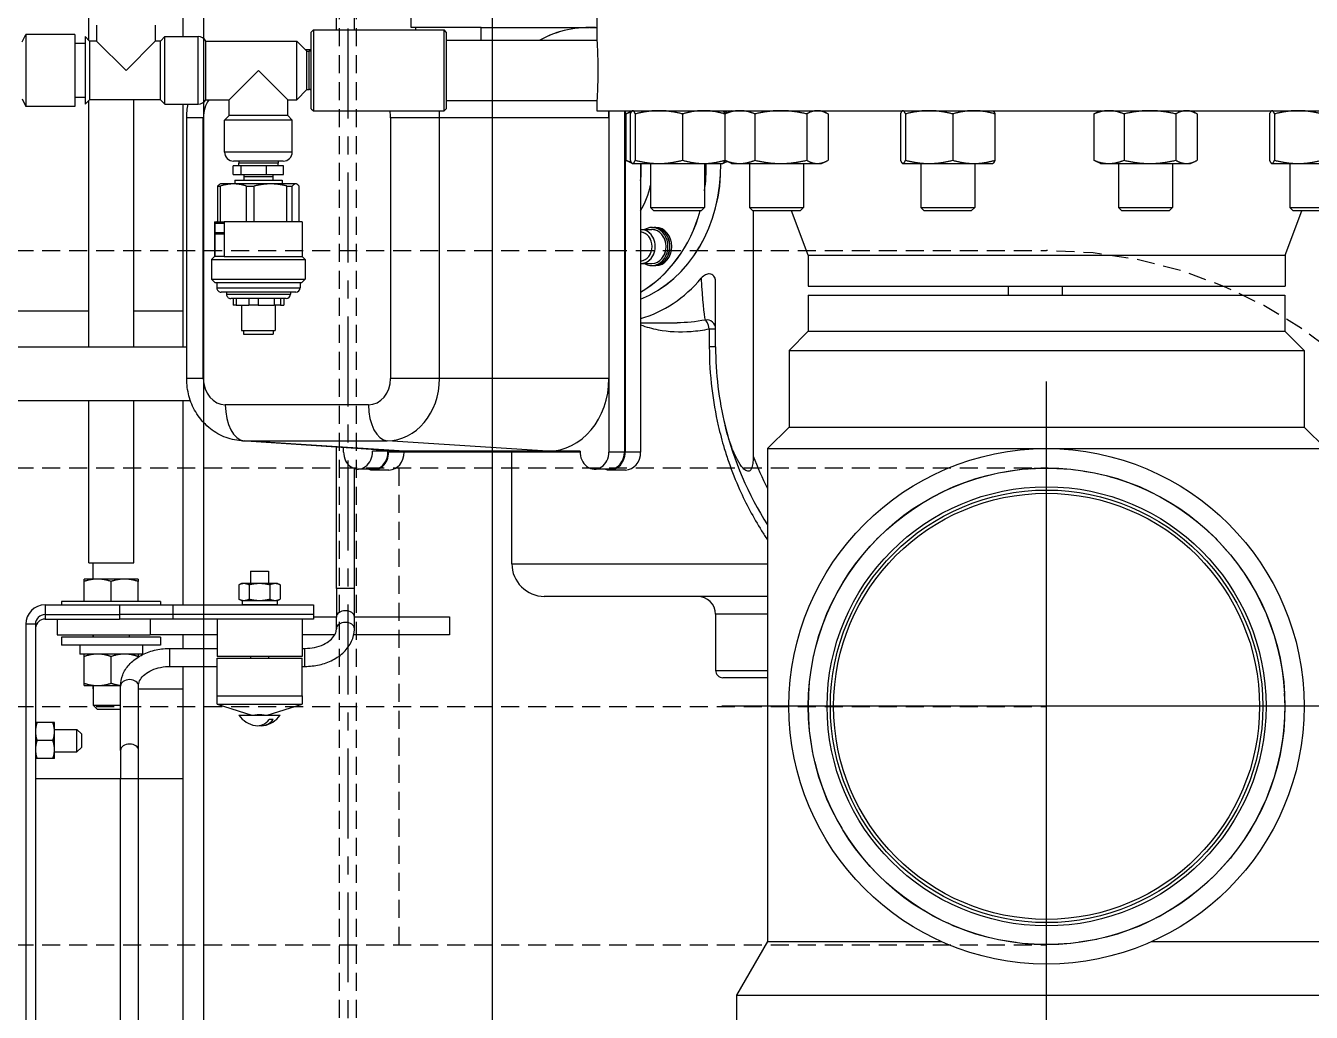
# Model space of a CAD drawing. Header units: inches. Extents: x -883 to 808, y -248 to 1051.
# Drawn here: x -279.63 to -261.77, y 853.35 to 867.06 of the extents above; entities that cross this region are included whole.
import ezdxf

# ---------------------------------------------------------------- set-up
doc = ezdxf.new("R2010")
doc.units = ezdxf.units.IN
doc.header["$MEASUREMENT"] = 0
doc.linetypes.add('CENTER', pattern=[2, 1.25, -0.25, 0.25, -0.25])
doc.linetypes.add('HIDDEN', pattern=[0.375, 0.25, -0.125])
doc.layers.get('0').update_dxf_attribs({"linetype": 'CONTINUOUS'})
for name, color, linetype in [('EQUIPMENT - COMPRESSORS', 41, 'CONTINUOUS'), ('P-HSS', 6, 'CONTINUOUS'), ('STRUCTUAL', 8, 'CONTINUOUS')]:
    doc.layers.add(name, color=color, linetype=linetype)

# ---------------------------------------------------------------- blocks, each defined once
blk = doc.blocks.new('A$Cb802d3fd')
for p, q in [((87.604, 18.634), (87.604, 31.135)), ((99.894, 20.575), (99.894, 29.195)), ((88.338, 28.381), (88.338, 29.003)), ((88.948, 28.264), (88.948, 29.014)), ((88.994, 28.967), (88.994, 28.311)), ((92, 28.465), (92.299, 28.764)), ((92.299, 21.006), (92.299, 28.764)), ((99.147, 26.346), (99.147, 28.764)), ((89.613, 28.2), (88.994, 28.429)), ((90.669, 28.197), (90.937, 28.465)), ((90.937, 21.305), (90.937, 28.465)), ((90.937, 28.465), (92, 28.465)), ((92, 21.305), (92, 28.465)), ((88.338, 28.017), (88.338, 28.381)), ((88.338, 28.264), (88.948, 28.264)), ((88.994, 28.311), (88.948, 28.264)), ((87.649, 28.052), (88.293, 28.052)), ((89.613, 21.57), (89.613, 28.2)), ((89.613, 28.2), (90.044, 28.2)), ((90.044, 21.57), (90.044, 28.2)), ((90.169, 21.572), (90.169, 28.197)), ((90.169, 28.197), (90.669, 28.197)), ((90.669, 21.572), (90.669, 28.197)), ((87.604, 28.014), (87.606, 28.011)), ((87.649, 27.982), (88.293, 27.982)), ((88.338, 28.014), (88.337, 28.011)), ((88.338, 28.014), (88.338, 28.017)), ((87.649, 26.977), (88.293, 26.977)), ((87.604, 26.884), (87.633, 26.945)), ((88.338, 26.884), (88.31, 26.945)), ((88.338, 26.828), (88.338, 26.884)), ((88.338, 26.319), (88.338, 26.828)), ((87.649, 26.679), (88.293, 26.679)), ((88.338, 26.634), (88.948, 26.634)), ((88.948, 25.884), (88.948, 26.634)), ((88.994, 26.587), (88.948, 26.634)), ((88.994, 26.587), (88.994, 25.931)), ((88.338, 25.75), (88.338, 26.319)), ((87.649, 25.96), (88.293, 25.96)), ((88.994, 25.931), (88.948, 25.884)), ((88.338, 25.884), (88.948, 25.884)), ((88.338, 25.634), (88.338, 25.75)), ((87.604, 25.634), (87.633, 25.572)), ((88.338, 25.634), (88.31, 25.572)), ((87.649, 25.541), (88.293, 25.541)), ((90.044, 25.099), (90.169, 25.099)), ((90.044, 24.349), (90.169, 24.349)), ((87.604, 24.135), (87.606, 24.138)), ((87.649, 24.167), (88.293, 24.167)), ((88.338, 24.135), (88.337, 24.138)), ((88.338, 23.874), (88.338, 24.135)), ((88.338, 23.885), (88.948, 23.885)), ((88.338, 23.252), (88.338, 23.874)), ((88.948, 23.135), (88.948, 23.885)), ((88.994, 23.838), (88.948, 23.885)), ((88.994, 23.838), (88.994, 23.182)), ((87.649, 23.58), (88.293, 23.58)), ((99.147, 21.006), (99.147, 23.423)), ((88.338, 22.888), (88.338, 23.252)), ((88.338, 23.135), (88.948, 23.135)), ((88.994, 23.182), (88.948, 23.135)), ((87.604, 22.885), (87.606, 22.882)), ((87.649, 22.923), (88.293, 22.923)), ((88.338, 22.885), (88.337, 22.882)), ((88.338, 22.885), (88.338, 22.888)), ((87.649, 22.853), (88.293, 22.853)), ((87.604, 21.755), (87.633, 21.816)), ((87.649, 21.848), (88.293, 21.848)), ((88.338, 21.755), (88.31, 21.816)), ((88.338, 21.699), (88.338, 21.755)), ((88.338, 21.19), (88.338, 21.699)), ((87.649, 21.55), (88.293, 21.55)), ((88.338, 21.505), (88.948, 21.505)), ((88.948, 20.755), (88.948, 21.505)), ((88.994, 21.458), (88.948, 21.505)), ((89.613, 21.57), (88.994, 21.34)), ((88.994, 21.458), (88.994, 20.802)), ((89.613, 21.57), (90.044, 21.57)), ((90.169, 21.572), (90.669, 21.572)), ((90.669, 21.572), (90.937, 21.305)), ((90.937, 21.305), (92, 21.305)), ((92, 21.305), (92.299, 21.006)), ((88.338, 20.621), (88.338, 21.19)), ((92.299, 21.006), (99.147, 21.006)), ((93.901, 17.454), (93.901, 21.006)), ((93.901, 17.454), (93.901, 21.006)), ((94.351, 21.006), (94.351, 17.904)), ((94.351, 21.006), (94.351, 17.904)), ((94.601, 21.006), (94.601, 20.284)), ((94.601, 21.006), (94.601, 20.284)), ((95.381, 20.284), (95.381, 21.006)), ((95.381, 20.284), (95.381, 21.006)), ((95.481, 21.006), (95.481, 20.384)), ((95.481, 21.006), (95.481, 20.384)), ((99.147, 21.006), (99.894, 20.575)), ((87.649, 20.831), (88.293, 20.831)), ((88.338, 20.755), (88.948, 20.755)), ((88.994, 20.802), (88.948, 20.755)), ((88.994, 20.807), (92.402, 20.807)), ((88.994, 20.807), (92.402, 20.807)), ((88.338, 20.505), (88.338, 20.621)), ((99.894, 20.575), (100.584, 20.575)), ((87.604, 20.505), (87.633, 20.443)), ((87.604, 20.38), (87.606, 20.383)), ((87.606, 20.383), (87.633, 20.442)), ((87.649, 20.411), (88.293, 20.411)), ((88.338, 20.505), (88.31, 20.443)), ((88.337, 20.383), (88.31, 20.442)), ((88.338, 20.38), (88.337, 20.383)), ((88.338, 20.119), (88.338, 20.38)), ((90.886, 20.284), (89.978, 20.284)), ((90.886, 20.284), (89.978, 20.284)), ((90.635, 20.197), (90.635, 20.284)), ((90.635, 20.197), (90.635, 20.284)), ((90.635, 20.197), (90.886, 20.197)), ((90.635, 20.197), (90.886, 20.197)), ((90.886, 20.284), (90.886, 20.197)), ((90.886, 20.284), (90.886, 20.197)), ((94.601, 20.284), (95.381, 20.284)), ((94.601, 20.284), (95.381, 20.284)), ((88.338, 20.13), (88.948, 20.13)), ((88.338, 19.497), (88.338, 20.119)), ((88.948, 19.38), (88.948, 20.13)), ((88.994, 20.084), (88.948, 20.13)), ((88.994, 20.084), (88.994, 19.427)), ((87.649, 19.825), (88.293, 19.825)), ((90.551, 19.243), (90.551, 19.75)), ((90.551, 19.243), (90.551, 19.75)), ((88.338, 19.133), (88.338, 19.497)), ((88.338, 19.38), (88.948, 19.38)), ((88.994, 19.427), (88.948, 19.38)), ((89.226, 19.426), (89.226, 19.453)), ((89.226, 19.426), (89.226, 19.453)), ((89.226, 19.399), (89.226, 19.425)), ((89.226, 19.399), (89.226, 19.425)), ((89.256, 19.248), (89.256, 19.399)), ((89.256, 19.248), (89.256, 19.399)), ((89.725, 19.248), (89.725, 19.399)), ((89.725, 19.248), (89.725, 19.399)), ((89.756, 19.426), (89.756, 19.453)), ((89.756, 19.426), (89.756, 19.453)), ((89.756, 19.399), (89.756, 19.425)), ((89.756, 19.399), (89.756, 19.425)), ((87.604, 19.13), (87.606, 19.127)), ((87.606, 19.127), (87.633, 19.069)), ((87.649, 19.168), (88.293, 19.168)), ((88.337, 19.127), (88.31, 19.069)), ((88.338, 19.13), (88.337, 19.127)), ((88.338, 19.243), (92.346, 19.243)), ((88.338, 19.13), (88.338, 19.133)), ((92.346, 19.243), (92.346, 19.028)), ((87.604, 19.028), (92.346, 19.028)), ((87.604, 19.018), (92.346, 19.018)), ((87.649, 19.098), (88.293, 19.098)), ((87.649, 19.037), (88.293, 19.037)), ((92.346, 19.018), (92.346, 18.802)), ((92.596, 19.032), (92.596, 18.817)), ((87.604, 18.802), (87.704, 18.802)), ((87.704, 18.802), (87.704, 16.448)), ((87.704, 18.802), (91.326, 18.802)), ((91.326, 18.802), (92.346, 18.802)), ((91.326, 18.802), (91.326, 16.448)), ((92.584, 18.817), (92.584, 18.602)), ((86.164, 18.634), (86.624, 18.634)), ((86.448, 18.53), (86.448, 18.634)), ((86.448, 18.53), (86.448, 18.634)), ((86.624, 16.541), (86.624, 18.634)), ((87.464, 16.541), (87.464, 18.634)), ((87.464, 18.634), (87.604, 18.634)), ((86.448, 18.53), (86.448, 18.521)), ((86.448, 18.53), (86.448, 18.521)), ((86.448, 18.45), (86.448, 18.521)), ((86.448, 18.45), (86.448, 18.521)), ((86.448, 17.026), (86.448, 18.45)), ((86.45, 18.45), (86.448, 18.45)), ((86.448, 17.026), (86.448, 18.45)), ((86.45, 18.45), (86.448, 18.45)), ((92.334, 18.401), (92.334, 17.953)), ((92.346, 18.401), (92.346, 15.741)), ((92.334, 17.953), (92.189, 15.721)), ((92.334, 17.953), (92.334, 15.963)), ((93.901, 17.454), (92.346, 17.454)), ((93.901, 17.454), (92.346, 17.454)), ((86.624, 17.026), (86.448, 17.026)), ((86.448, 17.026), (86.448, 16.054)), ((86.624, 17.026), (86.448, 17.026)), ((86.448, 17.026), (86.448, 16.054)), ((86.512, 16.541), (86.482, 16.511)), ((87.607, 16.511), (86.482, 16.511)), ((86.482, 14.696), (86.482, 16.511)), ((86.512, 16.541), (87.577, 16.541)), ((87.577, 16.541), (87.607, 16.511)), ((87.607, 14.696), (87.607, 16.511)), ((87.704, 16.448), (87.704, 15.767)), ((91.326, 16.448), (87.704, 16.448)), ((91.326, 16.448), (91.326, 15.767)), ((94.636, 15.265), (94.636, 16.588)), ((94.636, 16.588), (94.886, 16.588)), ((94.636, 15.265), (94.636, 16.588)), ((94.636, 16.588), (94.886, 16.588)), ((94.886, 16.588), (94.886, 15.256)), ((94.886, 16.588), (94.886, 15.256)), ((86.448, 16.114), (86.482, 16.114)), ((86.448, 16.114), (86.482, 16.114)), ((86.448, 16.054), (84.472, 16.054)), ((86.448, 16.054), (84.472, 16.054)), ((92.188, 13.691), (92.333, 15.917)), ((92.334, 15.963), (92.189, 13.731)), ((92.334, 15.963), (92.334, 15.515)), ((87.704, 15.767), (91.326, 15.767)), ((92.596, 15.745), (92.596, 15.53)), ((92.189, 13.731), (92.189, 15.721)), ((91.69, 15.461), (91.69, 13.471)), ((92.584, 15.53), (92.584, 15.315)), ((86.482, 15.265), (85.073, 15.265)), ((94.241, 15.265), (92.577, 15.265)), ((94.241, 15.265), (94.241, 15.015)), ((94.639, 15.265), (94.241, 15.265)), ((94.801, 15.265), (94.639, 15.265)), ((86.482, 15.015), (85.073, 15.015)), ((94.241, 15.015), (92.274, 15.015)), ((92.346, 15.114), (92.281, 15.114)), ((94.241, 15.015), (94.639, 15.015)), ((94.636, 14.697), (94.636, 15.015)), ((94.636, 14.697), (94.636, 15.015)), ((94.801, 15.015), (94.639, 15.015)), ((94.886, 14.991), (94.886, 14.537)), ((94.886, 14.991), (94.886, 14.537)), ((86.482, 14.696), (87.607, 14.696)), ((86.512, 14.666), (86.482, 14.696)), ((87.577, 14.666), (86.512, 14.666)), ((86.757, 14.584), (86.752, 14.666)), ((86.753, 14.666), (86.758, 14.586)), ((86.777, 14.666), (86.776, 14.638)), ((87.311, 14.666), (87.312, 14.638)), ((87.312, 14.651), (87.312, 14.666)), ((87.577, 14.666), (87.607, 14.696)), ((94.47, 14.697), (94.605, 14.697)), ((94.47, 12.745), (94.47, 14.697)), ((94.605, 14.697), (94.668, 14.697)), ((94.605, 14.697), (94.605, 12.745)), ((94.668, 14.697), (94.668, 12.744)), ((86.776, 14.603), (86.637, 14.464)), ((87.312, 14.638), (86.776, 14.638)), ((86.776, 14.603), (86.776, 14.638)), ((87.312, 14.603), (86.776, 14.603)), ((87.312, 14.603), (87.312, 14.638)), ((87.312, 14.603), (87.452, 14.464)), ((89.146, 14.495), (88.651, 14.495)), ((89.146, 14.54), (89.146, 13.456)), ((89.146, 14.54), (89.63, 14.54)), ((89.63, 14.54), (89.671, 14.581)), ((89.63, 13.456), (89.63, 14.54)), ((89.671, 13.281), (89.671, 14.581)), ((89.671, 14.581), (89.945, 14.581)), ((89.945, 13.281), (89.945, 14.581)), ((89.991, 14.535), (89.945, 14.581)), ((89.991, 13.327), (89.991, 14.535)), ((89.991, 14.509), (90.065, 14.509)), ((90.065, 13.353), (90.065, 14.509)), ((94.668, 14.537), (95.187, 14.537)), ((95.324, 14.577), (95.074, 14.577)), ((95.074, 14.537), (95.074, 14.577)), ((95.187, 14.537), (95.187, 13.356)), ((95.731, 14.537), (95.211, 14.537)), ((95.211, 13.356), (95.211, 14.537)), ((95.324, 14.537), (95.324, 14.577)), ((95.731, 13.356), (95.731, 14.537)), ((95.731, 14.537), (95.849, 14.537)), ((96.001, 14.054), (95.849, 14.537)), ((95.849, 13.356), (95.849, 14.537)), ((87.452, 14.464), (86.637, 14.464)), ((86.637, 13.201), (86.637, 14.464)), ((87.452, 14.338), (87.044, 13.931)), ((87.452, 14.338), (87.452, 14.464)), ((87.672, 14.338), (87.452, 14.338)), ((87.672, 14.338), (87.734, 14.401)), ((87.672, 14.338), (87.672, 13.523)), ((87.734, 14.401), (87.734, 13.461)), ((88.179, 14.401), (87.734, 14.401)), ((88.179, 14.401), (88.179, 13.461)), ((88.621, 14.459), (88.627, 14.469)), ((88.621, 14.459), (88.621, 14.449)), ((88.621, 14.449), (88.621, 14.101)), ((88.651, 14.328), (88.651, 14.402)), ((89.146, 14.402), (88.651, 14.402)), ((89.146, 14.328), (88.651, 14.328)), ((90.125, 14.449), (90.125, 13.413)), ((90.125, 14.376), (90.153, 14.376)), ((90.153, 13.486), (90.153, 14.376)), ((90.213, 14.316), (90.213, 13.546)), ((88.304, 14.276), (88.304, 13.586)), ((88.304, 14.204), (88.335, 14.205)), ((88.335, 14.205), (88.335, 13.657)), ((88.369, 14.205), (88.335, 14.205)), ((88.489, 14.281), (88.369, 14.281)), ((88.369, 14.281), (88.369, 14.043)), ((88.489, 14.043), (88.489, 14.281)), ((88.489, 14.133), (88.518, 14.133)), ((88.518, 13.728), (88.518, 14.133)), ((88.518, 14.133), (88.571, 14.133)), ((88.571, 13.602), (88.571, 14.259)), ((88.571, 14.259), (88.621, 14.259)), ((90.213, 14.282), (90.306, 14.282)), ((90.213, 14.236), (90.306, 14.236)), ((90.213, 14.151), (90.306, 14.151)), ((90.306, 14.236), (90.306, 14.282)), ((90.306, 14.236), (90.306, 14.151)), ((90.306, 14.163), (90.66, 14.163)), ((90.306, 13.926), (90.306, 14.151)), ((90.66, 13.698), (90.66, 14.163)), ((90.66, 14.136), (90.707, 14.136)), ((90.707, 13.725), (90.707, 14.136)), ((94.174, 14.196), (94.192, 14.235)), ((94.174, 14.196), (94.174, 14.163)), ((94.174, 14.163), (94.174, 13.946)), ((94.192, 14.235), (94.39, 14.235)), ((94.408, 14.196), (94.39, 14.235)), ((94.408, 14.163), (94.408, 14.196)), ((94.408, 14.19), (94.47, 14.19)), ((94.408, 13.946), (94.408, 14.163)), ((94.47, 14.19), (94.47, 13.703)), ((96.001, 13.66), (96.001, 14.233)), ((96.061, 14.137), (96.061, 14.08)), ((88.489, 14.043), (88.369, 14.043)), ((88.369, 14.043), (88.369, 13.693)), ((88.489, 13.693), (88.489, 14.043)), ((88.621, 14.101), (88.621, 13.583)), ((94.001, 13.821), (94.001, 14.071)), ((94.001, 14.071), (94.174, 14.071)), ((94.174, 13.946), (94.174, 13.73)), ((94.192, 14.091), (94.39, 14.091)), ((94.408, 13.73), (94.408, 13.946)), ((94.47, 14.071), (94.47, 14.071)), ((95.187, 14.071), (95.211, 14.071)), ((95.996, 14.071), (96.001, 14.071)), ((87.044, 13.931), (87.452, 13.523)), ((88.651, 13.764), (88.651, 13.874)), ((89.146, 13.874), (88.651, 13.874)), ((89.146, 13.764), (88.651, 13.764)), ((90.213, 13.926), (90.306, 13.926)), ((90.213, 13.8), (90.306, 13.8)), ((90.306, 13.926), (90.306, 13.8)), ((90.306, 13.621), (90.306, 13.8)), ((94.001, 13.821), (94.174, 13.821)), ((94.192, 13.802), (94.39, 13.802)), ((94.47, 13.821), (94.47, 13.821)), ((95.187, 13.821), (95.211, 13.821)), ((95.849, 13.356), (96.001, 13.839)), ((95.996, 13.821), (96.001, 13.821)), ((88.304, 13.658), (88.335, 13.657)), ((88.369, 13.657), (88.335, 13.657)), ((88.369, 13.693), (88.369, 13.58)), ((88.489, 13.693), (88.369, 13.693)), ((88.489, 13.58), (88.369, 13.58)), ((88.489, 13.729), (88.518, 13.728)), ((88.489, 13.58), (88.489, 13.693)), ((88.518, 13.728), (88.571, 13.728)), ((88.571, 13.602), (88.621, 13.602)), ((88.621, 13.583), (88.621, 13.403)), ((90.213, 13.621), (90.306, 13.621)), ((90.213, 13.58), (90.306, 13.58)), ((90.306, 13.698), (90.66, 13.698)), ((90.306, 13.621), (90.306, 13.58)), ((90.66, 13.725), (90.707, 13.725)), ((94.174, 13.73), (94.174, 13.696)), ((94.174, 13.696), (94.192, 13.658)), ((94.192, 13.658), (94.39, 13.658)), ((94.408, 13.696), (94.39, 13.658)), ((94.408, 13.696), (94.408, 13.73)), ((94.408, 13.703), (94.47, 13.703)), ((87.672, 13.523), (87.452, 13.523)), ((87.452, 13.201), (87.452, 13.523)), ((87.672, 13.523), (87.734, 13.461)), ((88.179, 13.461), (87.734, 13.461)), ((88.621, 13.403), (88.627, 13.393)), ((88.651, 13.366), (88.651, 13.403)), ((89.146, 13.403), (88.651, 13.403)), ((89.146, 13.456), (89.63, 13.456)), ((89.146, 13.403), (89.146, 13.456)), ((89.146, 13.366), (89.146, 13.403)), ((89.17, 13.456), (89.17, 13.327)), ((89.298, 13.327), (89.298, 13.456)), ((89.306, 13.335), (89.306, 13.456)), ((89.314, 13.327), (89.314, 13.456)), ((89.625, 13.327), (89.625, 13.456)), ((90.125, 13.486), (90.153, 13.486)), ((89.146, 13.366), (88.651, 13.366)), ((89.146, 13.351), (89.146, 13.366)), ((89.146, 13.327), (89.146, 13.351)), ((89.146, 13.351), (89.17, 13.327)), ((89.146, 13.327), (89.17, 13.327)), ((89.146, 13.322), (89.146, 13.327)), ((89.146, 13.322), (89.63, 13.322)), ((89.17, 13.327), (89.298, 13.327)), ((89.306, 13.335), (89.298, 13.327)), ((89.298, 13.327), (89.313, 13.327)), ((89.306, 13.335), (89.314, 13.327)), ((89.314, 13.327), (89.625, 13.327)), ((89.625, 13.327), (89.671, 13.281)), ((89.671, 13.281), (89.945, 13.281)), ((89.991, 13.327), (89.945, 13.281)), ((89.991, 13.353), (90.065, 13.353)), ((94.668, 13.356), (95.187, 13.356)), ((94.886, 13.356), (94.886, 12.426)), ((94.886, 13.356), (94.886, 12.426)), ((95.074, 12.702), (95.074, 13.356)), ((95.731, 13.356), (95.211, 13.356)), ((95.324, 12.702), (95.324, 13.356)), ((95.849, 13.356), (95.731, 13.356)), ((87.514, 13.093), (86.574, 13.093)), ((86.574, 12.631), (86.574, 13.093)), ((87.452, 13.201), (86.637, 13.201)), ((87.514, 12.631), (87.514, 13.093)), ((87.704, 13.165), (87.704, 12.934)), ((91.326, 13.165), (87.704, 13.165)), ((91.326, 13.165), (91.326, 12.934)), ((86.574, 12.884), (85.073, 12.884)), ((86.574, 12.884), (85.073, 12.884)), ((86.574, 12.884), (85.073, 12.884)), ((90.886, 12.884), (87.514, 12.884)), ((90.886, 12.884), (87.514, 12.884)), ((90.886, 12.884), (87.514, 12.884)), ((91.326, 12.934), (87.704, 12.934)), ((90.385, 12.198), (90.385, 12.884)), ((90.386, 12.198), (90.386, 12.884)), ((90.386, 12.198), (90.386, 12.884)), ((90.886, 8.384), (90.886, 12.934)), ((90.886, 8.384), (90.886, 12.934)), ((91.636, 12.987), (91.636, 8.384)), ((91.636, 12.987), (91.636, 8.384)), ((94.47, 12.884), (91.636, 12.884)), ((94.47, 12.884), (91.636, 12.884)), ((94.47, 12.884), (91.636, 12.884)), ((95.074, 12.884), (94.886, 12.884)), ((95.074, 12.884), (94.886, 12.884)), ((95.074, 12.884), (94.886, 12.884)), ((110.771, 12.884), (95.324, 12.884)), ((110.771, 12.884), (95.324, 12.884)), ((110.771, 12.884), (95.324, 12.884)), ((95.636, 12.265), (95.636, 12.884)), ((95.636, 12.265), (95.636, 12.884)), ((96.885, 12.884), (96.885, 12.265)), ((96.886, 12.884), (96.886, 12.265)), ((96.886, 12.884), (96.886, 12.265)), ((94.47, 12.002), (94.47, 12.745)), ((94.605, 12.745), (94.47, 12.745)), ((94.605, 12.745), (94.605, 12.002)), ((94.668, 12.744), (94.605, 12.744)), ((94.668, 12.744), (94.668, 12.001)), ((95.324, 12.702), (95.074, 12.702)), ((87.514, 12.631), (86.574, 12.631)), ((86.637, 12.568), (86.574, 12.631)), ((87.452, 12.568), (86.637, 12.568)), ((86.637, 12.568), (86.637, 12.498)), ((87.452, 12.568), (87.514, 12.631)), ((87.452, 12.568), (87.452, 11.583)), ((94.423, 12.571), (94.423, 11.196)), ((94.423, 12.571), (94.47, 12.571)), ((94.918, 12.571), (94.918, 11.196)), ((94.918, 12.571), (95.028, 12.571)), ((95.028, 12.571), (95.028, 11.196)), ((86.417, 12.498), (86.637, 12.498)), ((86.637, 12.498), (87.044, 12.091)), ((94.668, 12.426), (94.886, 12.426)), ((94.668, 12.426), (94.886, 12.426)), ((94.886, 11.134), (94.886, 12.426)), ((94.886, 11.134), (94.886, 12.426)), ((90.886, 12.198), (87.452, 12.198)), ((93.885, 12.198), (91.636, 12.198)), ((93.885, 11.573), (93.885, 12.198)), ((94.111, 12.259), (94.111, 12.071)), ((94.423, 12.259), (94.144, 12.259)), ((95.028, 12.318), (95.153, 12.318)), ((95.153, 12.318), (95.153, 11.45)), ((95.196, 12.259), (95.187, 12.259)), ((96.491, 12.265), (95.597, 12.265)), ((96.888, 12.265), (96.491, 12.265)), ((96.888, 12.265), (96.888, 12.015)), ((111.115, 12.265), (96.888, 12.265)), ((86.637, 11.683), (87.044, 12.091)), ((94.111, 12.071), (94.111, 11.696)), ((94.47, 10.966), (94.47, 12.002)), ((94.47, 12.002), (94.605, 12.002)), ((94.605, 10.966), (94.605, 12.002)), ((94.605, 12.001), (94.668, 12.001)), ((94.668, 10.966), (94.668, 12.001)), ((94.886, 12.134), (94.918, 12.134)), ((95.591, 11.696), (95.591, 12.015)), ((96.491, 12.015), (95.597, 12.015)), ((95.861, 11.634), (95.861, 12.015)), ((95.923, 12.015), (95.923, 11.696)), ((96.491, 12.015), (96.888, 12.015)), ((96.885, 12.015), (96.885, 10.832)), ((96.886, 12.015), (96.886, 10.832)), ((96.886, 12.015), (96.886, 10.832)), ((111.115, 12.015), (96.888, 12.015)), ((94.423, 11.884), (94.144, 11.884)), ((95.558, 11.884), (95.187, 11.884)), ((86.417, 11.683), (86.637, 11.683)), ((86.637, 11.683), (86.637, 11.583)), ((93.885, 11.631), (94.111, 11.631)), ((93.885, 11.631), (94.111, 11.631)), ((94.111, 11.696), (94.111, 11.509)), ((94.886, 11.634), (94.918, 11.634)), ((94.886, 11.631), (94.918, 11.631)), ((94.886, 11.631), (94.918, 11.631)), ((95.591, 11.509), (95.591, 11.696)), ((95.591, 11.634), (95.861, 11.634)), ((95.591, 11.631), (95.636, 11.631)), ((95.591, 11.631), (95.636, 11.631)), ((95.636, 11.631), (95.636, 11.634)), ((95.636, 11.631), (95.636, 11.634)), ((95.923, 11.696), (95.861, 11.634)), ((86.627, 11.573), (83.674, 11.573)), ((86.637, 11.583), (86.574, 11.521)), ((86.574, 11.521), (87.514, 11.521)), ((86.637, 11.583), (87.452, 11.583)), ((86.669, 11.521), (86.669, 11.379)), ((87.419, 11.521), (87.419, 11.379)), ((87.452, 11.583), (87.514, 11.521)), ((90.886, 11.573), (87.462, 11.573)), ((90.385, 9.541), (90.385, 11.573)), ((90.386, 10.104), (90.386, 11.573)), ((90.386, 10.104), (90.386, 11.573)), ((93.885, 11.573), (91.636, 11.573)), ((94.423, 11.509), (94.144, 11.509)), ((95.028, 11.45), (95.153, 11.45)), ((95.558, 11.509), (95.187, 11.509)), ((96.261, 11.471), (96.199, 11.408)), ((96.261, 11.471), (96.449, 11.471)), ((96.449, 11.471), (96.511, 11.408)), ((86.544, 11.379), (87.544, 11.379)), ((86.544, 11.379), (86.544, 10.701)), ((87.544, 11.379), (87.544, 10.701)), ((96.511, 11.408), (96.199, 11.408)), ((96.199, 11.097), (96.199, 11.408)), ((96.511, 11.097), (96.511, 11.408)), ((94.423, 11.196), (94.47, 11.196)), ((94.668, 11.134), (94.886, 11.134)), ((94.668, 11.134), (94.886, 11.134)), ((94.918, 11.196), (95.028, 11.196)), ((96.23, 11.097), (96.105, 11.097)), ((96.48, 11.097), (96.23, 11.097)), ((96.605, 11.097), (96.48, 11.097)), ((94.47, 10.966), (94.605, 10.966)), ((94.605, 10.966), (94.668, 10.966)), ((96.105, 11.075), (96.105, 10.854)), ((96.105, 11.075), (96.105, 10.854)), ((96.355, 11.075), (96.355, 10.854)), ((96.605, 11.075), (96.605, 10.854)), ((94.739, 10.832), (112.47, 10.832)), ((94.739, 10.832), (94.739, 10.697)), ((86.544, 10.701), (87.544, 10.701)), ((86.647, 10.648), (86.544, 10.701)), ((87.441, 10.648), (87.544, 10.701)), ((94.739, 10.697), (112.47, 10.697))]:
    blk.add_line(p, q)
at = {"ltscale": 0.521249}
for p, q in [((95.879, 29.396), (95.879, 20.373)), ((100.391, 24.884), (91.367, 24.884))]:
    blk.add_line(p, q, dxfattribs=at)
for radius in [3.58, 3.312, 3.31, 3.05, 3.005, 2.96]:
    blk.add_circle((95.879, 24.884), radius)
for centre, radius, start, end in [((90.886, 24.884), 4.6, 283.7128, 302.5139), ((90.886, 24.884), 4.6, 283.7128, 302.5139), ((90.886, 24.884), 4.35, 290.3928, 296.9093), ((90.886, 24.884), 4.35, 290.3928, 296.9093), ((90.886, 24.884), 4.6, 270, 283.7128), ((90.886, 24.884), 4.6, 270, 283.7128), ((95.381, 20.384), 0.1, 270, 0), ((95.381, 20.384), 0.1, 270, 0), ((94.601, 20.034), 0.25, 90, 180), ((94.601, 20.034), 0.25, 90, 180), ((93.901, 17.904), 0.45, 270, 0), ((93.901, 17.904), 0.45, 270, 0), ((90.065, 14.449), 0.06, 0, 90), ((88.179, 14.276), 0.125, 0, 90), ((90.153, 14.316), 0.06, 0, 90), ((95.803, 13.946), 0.349, 9.3042, 55.2695), ((95.803, 13.946), 0.349, 304.7305, 350.6958), ((88.179, 13.586), 0.125, 270, 0), ((90.065, 13.413), 0.06, 270, 0), ((90.153, 13.546), 0.06, 270, 0), ((86.699, 13.093), 0.125, 120, 180), ((87.389, 13.093), 0.125, 0, 60), ((94.739, 10.966), 0.269, 180, 270), ((94.739, 10.966), 0.134, 180, 270), ((94.802, 10.966), 0.134, 180, 265.0581)]:
    blk.add_arc(centre, radius, start, end)
for centre, major_axis, ratio, start_param, end_param in [((88.386, 18.723), (1.938, 0), 0.842828, 0.323776, 1.595315), ((88.386, 18.723), (1.937, 0), 0.842828, 0.323776, 1.595315), ((90.635, 20.159), (0, 0.125), 0.994645, 0, 1.731015), ((90.635, 20.159), (0, 0.125), 0.994645, 0, 1.731015), ((90.635, 20.159), (-0.123, -0.024), 0.293597, 4.655204, 6.176252), ((90.635, 20.159), (-0.123, -0.024), 0.293597, 4.655204, 6.176252), ((88.386, 18.521), (-1.938, 0), 0.842828, 4.540707, 4.736908), ((88.386, 18.521), (-1.937, 0), 0.842828, 4.540707, 4.736908), ((88.386, 18.521), (-1.938, 0), 0.842828, 3.599127, 4.39285), ((88.386, 18.521), (-1.937, 0), 0.842828, 3.599127, 4.39285), ((88.421, 20.159), (2.13, 0), 0.04944, 5.501601, 6.092666), ((88.421, 20.159), (2.13, 0), 0.04944, 5.501601, 6.092666), ((88.421, 18.821), (-2.13, 0), 0.842829, 3.378911, 3.923177), ((88.421, 18.821), (-2.13, 0), 0.842829, 3.378911, 3.923177), ((89.491, 19.453), (-0.265, 0), 0.842828, 3.141593, 6.283185), ((89.491, 19.453), (-0.265, 0), 0.842828, 3.141593, 6.283185), ((89.491, 19.426), (-0.265, 0), 0.842828, 3.140388, 6.28439), ((89.491, 19.426), (-0.265, 0), 0.842828, 3.140388, 6.28439), ((89.491, 19.399), (-0.265, 0), 0.842828, 2.657088, 6.76769), ((89.491, 19.399), (-0.265, 0), 0.842828, 2.657088, 6.76769), ((89.491, 19.425), (0.265, 0), 0.842828, 0, 3.141593), ((89.491, 19.425), (0.265, 0), 0.842828, 0, 3.141593), ((89.491, 19.399), (-0.234, 0), 0.842828, 3.141593, 6.283185), ((89.491, 19.399), (-0.235, 0), 0.842828, 3.141593, 6.283185), ((88.386, 18.521), (-1.05, 0), 0.842828, 4.094513, 4.469405), ((88.386, 18.521), (-1.05, 0), 0.842828, 4.094513, 4.469405), ((89.491, 19.248), (0.235, 0), 0.842828, 0, 3.141593), ((89.491, 19.248), (0.234, 0), 0.842828, 0, 3.141593), ((89.491, 19.231), (-0.203, 0), 0.842828, 3.211237, 6.213541), ((89.491, 19.231), (-0.202, 0), 0.842828, 3.211237, 6.213541), ((88.386, 17.806), (-1.716, 0), 0.842828, 4.602374, 4.740081), ((88.386, 17.806), (-1.715, 0), 0.842828, 4.602374, 4.740081), ((92.346, 19.032), (0.25, 0), 0.842828, 0, 1.570796), ((92.346, 18.817), (0.25, 0), 0.842828, 5.977486, 7.853982), ((92.346, 18.817), (0.238, 0), 0.842828, 0, 1.570796), ((87.704, 17.929), (1.037, 0), 0.842828, 1.570796, 1.667209), ((91.326, 17.953), (1.008, 0), 0.842828, 0, 1.570796), ((92.346, 18.602), (0.238, 0), 0.842828, 4.663752, 7.853982), ((88.386, 18.521), (-1.938, 0), 0.842828, 6.213907, 6.712716), ((88.386, 18.521), (-1.937, 0), 0.842828, 6.213907, 6.712716), ((87.704, 15.697), (-0.892, 0), 0.842828, 4.712389, 4.821699), ((91.326, 15.721), (0.863, 0), 0.842828, 0, 1.570796), ((91.326, 15.963), (1.008, 0), 0.842828, 6.22847, 6.283185), ((92.346, 15.745), (0.25, 0), 0.842828, 0, 1.570796), ((87.704, 15.437), (0.392, 0), 0.842828, 1.570796, 1.821507), ((91.326, 15.461), (0.363, 0), 0.842828, 0, 1.570796), ((92.346, 15.53), (0.238, 0), 0.842828, 0, 1.619433), ((92.346, 15.53), (0.25, 0), 0.842828, 5.977486, 7.853982), ((91.69, 15.73), (0.5, 0), 0.538183, 4.712389, 6.248279), ((92.346, 15.315), (0.238, 0), 0.842828, 4.712389, 7.902618), ((94.639, 15.14), (0, -0.125), 0.707107, 3.141593, 6.283185), ((94.801, 15.14), (0, -0.125), 0.707107, 3.141593, 6.283185), ((95.803, 13.975), (0.346, 0), 0.704502, 6.166563, 7.010801), ((96.035, 13.946), (0, -0.138), 0.27825, 4.21797, 5.206807), ((95.803, 13.918), (0.346, 0), 0.704502, 6.168274, 7.010801), ((91.69, 13.74), (0.5, 0), 0.538183, 4.712389, 6.248279), ((91.326, 13.731), (0.863, 0), 0.842828, 6.22847, 6.283185), ((91.326, 13.471), (0.363, 0), 0.842828, 4.712389, 6.283185), ((87.704, 13.496), (-0.392, 0), 0.842828, 0.871968, 1.570796), ((95.597, 12.14), (0, -0.125), 0.707107, 3.141593, 6.283185), ((96.491, 12.14), (0, -0.125), 0.707107, 3.141593, 6.283185)]:
    blk.add_ellipse(centre, major_axis=major_axis, ratio=ratio, start_param=start_param, end_param=end_param)
for points, weights in [([(87.649, 28.709), (87.604, 28.533), (87.604, 28.381)], [1, 1.0379548493, 1]), ([(88.338, 28.381), (88.338, 28.533), (88.293, 28.709)], [1, 1.0379548493, 1]), ([(87.604, 28.381), (87.604, 28.228), (87.649, 28.052)], [1, 1.0379548493, 1]), ([(88.293, 28.052), (88.338, 28.228), (88.338, 28.381)], [1, 1.0379548493, 1]), ([(87.649, 28.052), (87.604, 28.033), (87.604, 28.017)], [1, 1.0379548493, 1]), ([(88.338, 28.017), (88.338, 28.033), (88.293, 28.052)], [1, 1.0379548493, 1]), ([(87.604, 28.017), (87.604, 28.001), (87.649, 27.982)], [1, 1.0379548493, 1]), ([(88.293, 27.982), (88.338, 28.001), (88.338, 28.017)], [1, 1.0379548493, 1]), ([(87.649, 26.977), (87.604, 26.897), (87.604, 26.828)], [1, 1.0379548493, 1]), ([(88.338, 26.828), (88.338, 26.897), (88.293, 26.977)], [1, 1.0379548493, 1]), ([(87.604, 26.828), (87.604, 26.759), (87.649, 26.679)], [1, 1.0379548493, 1]), ([(88.293, 26.679), (88.338, 26.759), (88.338, 26.828)], [1, 1.0379548493, 1]), ([(87.649, 26.679), (87.604, 26.486), (87.604, 26.319)], [1, 1.0379548493, 1]), ([(88.338, 26.319), (88.338, 26.486), (88.293, 26.679)], [1, 1.0379548493, 1]), ([(87.604, 26.319), (87.604, 26.153), (87.649, 25.96)], [1, 1.0379548493, 1]), ([(88.293, 25.96), (88.338, 26.153), (88.338, 26.319)], [1, 1.0379548493, 1]), ([(87.649, 25.96), (87.604, 25.848), (87.604, 25.75)], [1, 1.0379548493, 1]), ([(88.338, 25.75), (88.338, 25.848), (88.293, 25.96)], [1, 1.0379548493, 1]), ([(87.604, 25.75), (87.604, 25.653), (87.649, 25.541)], [1, 1.0379548493, 1]), ([(88.293, 25.541), (88.338, 25.653), (88.338, 25.75)], [1, 1.0379548493, 1]), ([(87.649, 25.541), (87.64, 25.557), (87.633, 25.572)], [1, 1.00750608177, 1.01204330635]), ([(88.31, 25.572), (88.302, 25.557), (88.293, 25.541)], [1.01204330635, 1.00750608177, 1]), ([(87.649, 24.167), (87.604, 24.01), (87.604, 23.874)], [1, 1.0379548493, 1]), ([(87.606, 24.138), (87.612, 24.152), (87.649, 24.167)], [1.01100525831, 1.03127747287, 1]), ([(88.338, 23.874), (88.338, 24.01), (88.293, 24.167)], [1, 1.0379548493, 1]), ([(88.293, 24.167), (88.331, 24.152), (88.337, 24.138)], [1, 1.03127747287, 1.01100525831]), ([(87.604, 23.874), (87.604, 23.737), (87.649, 23.58)], [1, 1.0379548493, 1]), ([(88.293, 23.58), (88.338, 23.737), (88.338, 23.874)], [1, 1.0379548493, 1]), ([(87.649, 23.58), (87.604, 23.404), (87.604, 23.252)], [1, 1.0379548493, 1]), ([(88.338, 23.252), (88.338, 23.404), (88.293, 23.58)], [1, 1.0379548493, 1]), ([(87.604, 23.252), (87.604, 23.099), (87.649, 22.923)], [1, 1.0379548493, 1]), ([(88.293, 22.923), (88.338, 23.099), (88.338, 23.252)], [1, 1.0379548493, 1]), ([(87.649, 22.923), (87.604, 22.904), (87.604, 22.888)], [1, 1.0379548493, 1]), ([(87.604, 22.888), (87.604, 22.872), (87.649, 22.853)], [1, 1.0379548493, 1]), ([(88.338, 22.888), (88.338, 22.904), (88.293, 22.923)], [1, 1.0379548493, 1]), ([(88.293, 22.853), (88.338, 22.872), (88.338, 22.888)], [1, 1.0379548493, 1]), ([(87.649, 21.848), (87.604, 21.768), (87.604, 21.699)], [1, 1.0379548493, 1]), ([(88.338, 21.699), (88.338, 21.768), (88.293, 21.848)], [1, 1.0379548493, 1]), ([(87.604, 21.699), (87.604, 21.63), (87.649, 21.55)], [1, 1.0379548493, 1]), ([(88.293, 21.55), (88.338, 21.63), (88.338, 21.699)], [1, 1.0379548493, 1]), ([(87.649, 21.55), (87.604, 21.357), (87.604, 21.19)], [1, 1.0379548493, 1]), ([(88.338, 21.19), (88.338, 21.357), (88.293, 21.55)], [1, 1.0379548493, 1]), ([(87.604, 21.19), (87.604, 21.024), (87.649, 20.831)], [1, 1.0379548493, 1]), ([(88.293, 20.831), (88.338, 21.024), (88.338, 21.19)], [1, 1.0379548493, 1]), ([(87.649, 20.831), (87.604, 20.719), (87.604, 20.621)], [1, 1.0379548493, 1]), ([(88.338, 20.621), (88.338, 20.719), (88.293, 20.831)], [1, 1.0379548493, 1]), ([(87.604, 20.621), (87.604, 20.524), (87.649, 20.411)], [1, 1.0379548493, 1]), ([(88.293, 20.411), (88.338, 20.524), (88.338, 20.621)], [1, 1.0379548493, 1]), ([(87.649, 20.412), (87.604, 20.255), (87.604, 20.119)], [1.00015470641, 1.0378773378, 1]), ([(87.606, 20.383), (87.612, 20.397), (87.649, 20.412)], [1.01100525831, 1.03115668398, 1.00037089397]), ([(87.633, 20.443), (87.622, 20.417), (87.615, 20.394)], [1.01184255512, 1.0193956856, 1.01895290532]), ([(87.649, 20.411), (87.64, 20.428), (87.633, 20.443)], [1, 1.00750608177, 1.01204330635]), ([(88.31, 20.443), (88.302, 20.428), (88.293, 20.411)], [1.01204330635, 1.00750608177, 1]), ([(88.338, 20.119), (88.338, 20.255), (88.293, 20.412)], [1, 1.0378773378, 1.00015470641]), ([(88.294, 20.412), (88.331, 20.397), (88.337, 20.383)], [1.00037089397, 1.03115668398, 1.01100525831]), ([(88.328, 20.394), (88.321, 20.417), (88.309, 20.443)], [1.01895290532, 1.0193956856, 1.01184255512]), ([(87.604, 20.119), (87.604, 19.983), (87.649, 19.825)], [1, 1.0379548493, 1]), ([(88.293, 19.825), (88.338, 19.983), (88.338, 20.119)], [1, 1.0379548493, 1]), ([(87.649, 19.825), (87.604, 19.649), (87.604, 19.497)], [1, 1.0379548493, 1]), ([(88.338, 19.497), (88.338, 19.649), (88.293, 19.825)], [1, 1.0379548493, 1]), ([(87.604, 19.497), (87.604, 19.344), (87.649, 19.168)], [1, 1.0379548493, 1]), ([(88.293, 19.168), (88.338, 19.344), (88.338, 19.497)], [1, 1.0379548493, 1]), ([(87.649, 19.168), (87.604, 19.15), (87.604, 19.133)], [1, 1.0379548493, 1]), ([(87.604, 19.133), (87.604, 19.117), (87.649, 19.098)], [1, 1.0379548493, 1]), ([(88.338, 19.133), (88.338, 19.15), (88.293, 19.168)], [1, 1.0379548493, 1]), ([(88.293, 19.098), (88.338, 19.117), (88.338, 19.133)], [1, 1.0379548493, 1]), ([(87.624, 19.111), (87.634, 19.075), (87.649, 19.037)], [1.01681286647, 1.01256823283, 1]), ([(87.649, 19.037), (87.64, 19.053), (87.633, 19.069)], [1, 1.00750608177, 1.01204330635]), ([(88.293, 19.037), (88.309, 19.075), (88.318, 19.111)], [1, 1.01256823283, 1.01681286647]), ([(88.31, 19.069), (88.302, 19.053), (88.293, 19.037)], [1.01204330635, 1.00750608177, 1]), ([(88.651, 14.495), (88.621, 14.471), (88.621, 14.449)], [1.05582395874, 1.05252804715, 1]), ([(88.621, 14.449), (88.621, 14.427), (88.651, 14.402)], [1, 1.05252804715, 1.05582395874]), ([(88.651, 14.328), (88.621, 14.209), (88.621, 14.101)], [1.05582395874, 1.05252804715, 1]), ([(94.192, 14.235), (94.174, 14.196), (94.174, 14.163)], [1, 1.0379548493, 1]), ([(94.174, 14.163), (94.174, 14.13), (94.192, 14.091)], [1, 1.0379548493, 1]), ([(94.408, 14.163), (94.408, 14.196), (94.39, 14.235)], [1, 1.0379548493, 1]), ([(94.39, 14.091), (94.408, 14.13), (94.408, 14.163)], [1, 1.0379548493, 1]), ([(88.621, 14.101), (88.621, 13.993), (88.651, 13.874)], [1, 1.05252804715, 1.05582395874]), ([(94.192, 14.091), (94.174, 14.013), (94.174, 13.946)], [1, 1.0379548493, 1]), ([(94.174, 13.946), (94.174, 13.88), (94.192, 13.802)], [1, 1.0379548493, 1]), ([(94.408, 13.946), (94.408, 14.013), (94.39, 14.091)], [1, 1.0379548493, 1]), ([(94.39, 13.802), (94.408, 13.88), (94.408, 13.946)], [1, 1.0379548493, 1]), ([(88.651, 13.764), (88.621, 13.669), (88.621, 13.583)], [1.05582395874, 1.05252804715, 1]), ([(94.192, 13.802), (94.174, 13.763), (94.174, 13.73)], [1, 1.0379548493, 1]), ([(94.408, 13.73), (94.408, 13.763), (94.39, 13.802)], [1, 1.0379548493, 1]), ([(88.621, 13.583), (88.621, 13.497), (88.651, 13.403)], [1, 1.05252804715, 1.05582395874]), ([(94.174, 13.73), (94.174, 13.696), (94.192, 13.658)], [1, 1.0379548493, 1]), ([(94.39, 13.658), (94.408, 13.696), (94.408, 13.73)], [1, 1.0379548493, 1]), ([(88.651, 13.366), (88.634, 13.38), (88.627, 13.393)], [1.05582395874, 1.05397629836, 1.03665680175]), ([(94.111, 12.259), (94.111, 12.259), (94.144, 12.259)], [1, 1.04314139574, 1.01001874936]), ([(94.144, 12.259), (94.111, 12.159), (94.111, 12.071)], [1.01001874936, 1.04314139574, 1]), ([(95.187, 12.259), (95.153, 12.159), (95.153, 12.071)], [1, 1.0379548493, 1]), ([(95.153, 12.259), (95.153, 12.259), (95.187, 12.259)], [1, 1.0379548493, 1]), ([(94.111, 12.071), (94.111, 11.984), (94.144, 11.884)], [1, 1.04314139574, 1.01001874936]), ([(95.153, 12.071), (95.153, 11.984), (95.187, 11.884)], [1, 1.0379548493, 1]), ([(95.558, 11.884), (95.581, 11.954), (95.588, 12.015)], [1, 1.02595429355, 1.01641244544]), ([(94.144, 11.884), (94.111, 11.784), (94.111, 11.696)], [1.01001874936, 1.04314139574, 1]), ([(95.187, 11.884), (95.153, 11.784), (95.153, 11.696)], [1, 1.0379548493, 1]), ([(95.591, 11.696), (95.591, 11.784), (95.558, 11.884)], [1, 1.0379548493, 1]), ([(94.111, 11.696), (94.111, 11.609), (94.144, 11.509)], [1, 1.04314139574, 1.01001874936]), ([(95.153, 11.696), (95.153, 11.609), (95.187, 11.509)], [1, 1.0379548493, 1]), ([(95.558, 11.509), (95.591, 11.609), (95.591, 11.696)], [1, 1.0379548493, 1]), ([(94.144, 11.509), (94.111, 11.509), (94.111, 11.509)], [1.01001874936, 1.04314139574, 1]), ([(95.187, 11.509), (95.153, 11.509), (95.153, 11.509)], [1, 1.0379548493, 1]), ([(95.591, 11.509), (95.591, 11.509), (95.558, 11.509)], [1, 1.0379548493, 1]), ([(96.105, 11.075), (96.105, 11.097), (96.105, 11.097)], [1, 1.0379548493, 1]), ([(96.23, 11.097), (96.172, 11.097), (96.105, 11.075)], [1, 1.0379548493, 1]), ([(96.105, 11.097), (96.105, 11.097), (96.105, 11.075)], [1, 1.0379548493, 1]), ([(96.355, 11.075), (96.288, 11.097), (96.23, 11.097)], [1, 1.0379548493, 1]), ([(96.48, 11.097), (96.422, 11.097), (96.355, 11.075)], [1, 1.0379548493, 1]), ([(96.605, 11.075), (96.538, 11.097), (96.48, 11.097)], [1, 1.0379548493, 1]), ([(96.605, 11.097), (96.605, 11.097), (96.605, 11.075)], [1.00012587974, 1.03789180471, 1]), ([(96.105, 10.832), (96.105, 10.832), (96.105, 10.854)], [1, 1.0379548493, 1]), ([(96.105, 10.854), (96.172, 10.832), (96.23, 10.832)], [1, 1.0379548493, 1]), ([(96.105, 10.854), (96.105, 10.832), (96.105, 10.832)], [1, 1.0379548493, 1]), ([(96.23, 10.832), (96.288, 10.832), (96.355, 10.854)], [1, 1.0379548493, 1]), ([(96.355, 10.854), (96.422, 10.832), (96.48, 10.832)], [1, 1.0379548493, 1]), ([(96.48, 10.832), (96.538, 10.832), (96.605, 10.854)], [1, 1.0379548493, 1]), ([(96.605, 10.854), (96.605, 10.832), (96.605, 10.832)], [1, 1.03789180471, 1.00012587974])]:
    blk.add_rational_spline(points, weights, degree=2)
for points, knots in [([(90.886, 20.197), (91.079, 20.197), (91.272, 20.208), (91.639, 20.252), (91.811, 20.282), (92.087, 20.346), (92.193, 20.374), (92.361, 20.425), (92.425, 20.446), (92.616, 20.513), (92.742, 20.563), (93.064, 20.707), (93.256, 20.809), (93.483, 20.95), (93.525, 20.977), (93.567, 21.006)], [-8.277229, -8.277229, -8.277229, -8.277229, -6.80802, -6.80802, -5.483664, -5.483664, -4.655941, -4.655941, -4.138614, -4.138614, -3.103961, -3.103961, -1.448515, -1.448515, -1.060548, -1.060548, -1.060548, -1.060548]), ([(90.886, 20.197), (91.079, 20.197), (91.272, 20.208), (91.639, 20.252), (91.811, 20.282), (92.087, 20.346), (92.193, 20.374), (92.361, 20.425), (92.425, 20.446), (92.616, 20.513), (92.742, 20.563), (93.064, 20.707), (93.256, 20.809), (93.483, 20.95), (93.525, 20.977), (93.567, 21.006)], [-8.277229, -8.277229, -8.277229, -8.277229, -6.80802, -6.80802, -5.483664, -5.483664, -4.655941, -4.655941, -4.138614, -4.138614, -3.103961, -3.103961, -1.448515, -1.448515, -1.060548, -1.060548, -1.060548, -1.060548]), ([(92.402, 20.807), (92.427, 20.807), (92.455, 20.806), (92.511, 20.801), (92.538, 20.797), (92.572, 20.786), (92.583, 20.781), (92.597, 20.771), (92.603, 20.765), (92.61, 20.755), (92.612, 20.748), (92.614, 20.735), (92.612, 20.727), (92.606, 20.71), (92.599, 20.699), (92.58, 20.675), (92.563, 20.659), (92.511, 20.618), (92.466, 20.592), (92.373, 20.546), (92.325, 20.525), (92.184, 20.472), (92.082, 20.442), (91.976, 20.416)], [3.626649, 3.626649, 3.626649, 3.626649, 3.821898, 3.821898, 4.017148, 4.017148, 4.098601, 4.098601, 4.154545, 4.154545, 4.207698, 4.207698, 4.271711, 4.271711, 4.366024, 4.366024, 4.531095, 4.531095, 4.908121, 4.908121, 5.285146, 5.285146, 6.080678, 6.080678, 6.080678, 6.080678]), ([(92.402, 20.807), (92.427, 20.807), (92.455, 20.806), (92.511, 20.801), (92.538, 20.797), (92.572, 20.786), (92.583, 20.781), (92.597, 20.771), (92.603, 20.765), (92.61, 20.755), (92.612, 20.748), (92.614, 20.735), (92.612, 20.727), (92.606, 20.71), (92.599, 20.699), (92.58, 20.675), (92.563, 20.659), (92.511, 20.618), (92.466, 20.592), (92.373, 20.546), (92.325, 20.525), (92.184, 20.472), (92.082, 20.442), (91.976, 20.416)], [3.626649, 3.626649, 3.626649, 3.626649, 3.821898, 3.821898, 4.017148, 4.017148, 4.098601, 4.098601, 4.154545, 4.154545, 4.207698, 4.207698, 4.271711, 4.271711, 4.366024, 4.366024, 4.531095, 4.531095, 4.908121, 4.908121, 5.285146, 5.285146, 6.080678, 6.080678, 6.080678, 6.080678]), ([(89.978, 20.284), (89.969, 20.284), (89.961, 20.284), (89.946, 20.281), (89.938, 20.279), (89.92, 20.273), (89.91, 20.267), (89.892, 20.253), (89.885, 20.244), (89.875, 20.222), (89.872, 20.21), (89.872, 20.18), (89.877, 20.163), (89.895, 20.124), (89.912, 20.103), (89.933, 20.085)], [-0.9112348, -0.9112348, -0.9112348, -0.9112348, -0.8367977, -0.8367977, -0.7657859, -0.7657859, -0.6552827, -0.6552827, -0.5413493, -0.5413493, -0.4045528, -0.4045528, -0.2245485, -0.2245485, 0, 0, 0, 0]), ([(89.978, 20.284), (89.969, 20.284), (89.961, 20.284), (89.946, 20.281), (89.938, 20.279), (89.92, 20.273), (89.91, 20.267), (89.892, 20.253), (89.885, 20.244), (89.875, 20.222), (89.872, 20.21), (89.872, 20.18), (89.877, 20.163), (89.895, 20.124), (89.912, 20.103), (89.933, 20.085)], [-0.9112348, -0.9112348, -0.9112348, -0.9112348, -0.8367977, -0.8367977, -0.7657859, -0.7657859, -0.6552827, -0.6552827, -0.5413493, -0.5413493, -0.4045528, -0.4045528, -0.2245485, -0.2245485, 0, 0, 0, 0]), ([(90.58, 19.243), (90.609, 19.321), (90.631, 19.402), (90.647, 19.486), (90.675, 19.632), (90.682, 19.785), (90.67, 19.943), (90.664, 20.027), (90.652, 20.112), (90.635, 20.197)], [-7.549536, -7.549536, -7.549536, -7.549536, -6.794492, -6.794492, -6.794492, -5.473683, -5.473683, -5.473683, -4.766646, -4.766646, -4.766646, -4.766646]), ([(90.58, 19.243), (90.609, 19.321), (90.631, 19.402), (90.647, 19.486), (90.675, 19.632), (90.682, 19.785), (90.67, 19.943), (90.664, 20.027), (90.652, 20.112), (90.635, 20.197)], [-7.549536, -7.549536, -7.549536, -7.549536, -6.794492, -6.794492, -6.794492, -5.473683, -5.473683, -5.473683, -4.766646, -4.766646, -4.766646, -4.766646]), ([(86.451, 18.634), (86.45, 18.621), (86.45, 18.606), (86.449, 18.569), (86.448, 18.548), (86.448, 18.53)], [1.7052474, 1.7052474, 1.7052474, 1.7052474, 1.8080563, 1.8080563, 1.9724959, 1.9724959, 1.9724959, 1.9724959]), ([(86.451, 18.634), (86.45, 18.621), (86.45, 18.606), (86.449, 18.569), (86.448, 18.548), (86.448, 18.53)], [1.7052474, 1.7052474, 1.7052474, 1.7052474, 1.8080563, 1.8080563, 1.9724959, 1.9724959, 1.9724959, 1.9724959]), ([(86.624, 18.634), (86.624, 18.634), (86.635, 18.635), (86.678, 18.638), (86.71, 18.64), (86.785, 18.643), (86.832, 18.645), (86.935, 18.648), (86.992, 18.649), (87.097, 18.649), (87.153, 18.648), (87.257, 18.645), (87.304, 18.643), (87.379, 18.64), (87.411, 18.638), (87.454, 18.635), (87.464, 18.634), (87.464, 18.634)], [1.607917, 1.607917, 1.607917, 1.607917, 2.009897, 2.009897, 2.411876, 2.411876, 2.813855, 2.813855, 3.215835, 3.215835, 3.617814, 3.617814, 4.019794, 4.019794, 4.421773, 4.421773, 4.823752, 4.823752, 4.823752, 4.823752]), ([(95.324, 14.577), (95.324, 14.645), (95.317, 14.713), (95.287, 14.844), (95.264, 14.907), (95.205, 15.022), (95.168, 15.075), (95.081, 15.164), (95.031, 15.2), (94.925, 15.249), (94.87, 15.263), (94.809, 15.264), (94.805, 15.265), (94.801, 15.265)], [1.570796, 1.570796, 1.570796, 1.570796, 1.884956, 1.884956, 2.199115, 2.199115, 2.513274, 2.513274, 2.827433, 2.827433, 3.120195, 3.120195, 3.141593, 3.141593, 3.141593, 3.141593]), ([(95.074, 14.577), (95.074, 14.623), (95.069, 14.669), (95.051, 14.756), (95.037, 14.797), (95.003, 14.87), (94.983, 14.901), (94.939, 14.953), (94.916, 14.973), (94.868, 15.002), (94.844, 15.01), (94.814, 15.014), (94.808, 15.015), (94.801, 15.015)], [1.570796, 1.570796, 1.570796, 1.570796, 1.862481, 1.862481, 2.153251, 2.153251, 2.442951, 2.442951, 2.739153, 2.739153, 3.053313, 3.053313, 3.141593, 3.141593, 3.141593, 3.141593]), ([(92.188, 13.691), (92.183, 13.609), (92.164, 13.527), (92.101, 13.374), (92.057, 13.302), (91.949, 13.175), (91.885, 13.12), (91.746, 13.031), (91.672, 12.997), (91.518, 12.951), (91.439, 12.938), (91.349, 12.934), (91.338, 12.934), (91.326, 12.934)], [1.625512, 1.625512, 1.625512, 1.625512, 1.901837, 1.901837, 2.189034, 2.189034, 2.49225, 2.49225, 2.795466, 2.795466, 3.098683, 3.098683, 3.141593, 3.141593, 3.141593, 3.141593]), ([(95.597, 12.015), (95.544, 12.015), (95.492, 12.025), (95.391, 12.065), (95.343, 12.096), (95.255, 12.175), (95.216, 12.224), (95.151, 12.335), (95.125, 12.396), (95.089, 12.525), (95.078, 12.592), (95.075, 12.674), (95.074, 12.688), (95.074, 12.702)], [0, 0, 0, 0, 0.275208, 0.275208, 0.564275, 0.564275, 0.878434, 0.878434, 1.192594, 1.192594, 1.506753, 1.506753, 1.570796, 1.570796, 1.570796, 1.570796]), ([(95.597, 12.265), (95.574, 12.265), (95.551, 12.269), (95.502, 12.292), (95.477, 12.309), (95.43, 12.358), (95.408, 12.388), (95.371, 12.458), (95.356, 12.497), (95.334, 12.582), (95.327, 12.627), (95.325, 12.683), (95.324, 12.692), (95.324, 12.702)], [0, 0, 0, 0, 0.314159, 0.314159, 0.628319, 0.628319, 0.929348, 0.929348, 1.219282, 1.219282, 1.509689, 1.509689, 1.570796, 1.570796, 1.570796, 1.570796])]:
    blk.add_open_spline(points, degree=3, knots=knots)
for points in [[(90.512, 20.14), (90.537, 20.009), (90.551, 19.878), (90.551, 19.75)], [(90.512, 20.14), (90.537, 20.009), (90.551, 19.878), (90.551, 19.75)], [(89.256, 19.243), (89.256, 19.245), (89.256, 19.246), (89.256, 19.248)], [(89.256, 19.243), (89.256, 19.245), (89.256, 19.246), (89.256, 19.248)], [(89.725, 19.248), (89.725, 19.246), (89.725, 19.245), (89.725, 19.243)], [(89.725, 19.248), (89.725, 19.246), (89.725, 19.245), (89.725, 19.243)], [(87.704, 12.934), (87.641, 12.934), (87.577, 12.94), (87.514, 12.953)]]:
    blk.add_open_spline(points, degree=3)

msp = doc.modelspace()

# ---------------------------------------------------------------- linework, layer by layer
at = {"layer": 'P-HSS', "color": 8, "linetype": 'HIDDEN'}
for p, q in [((-310.1521, 863.93676), (-265.44557, 863.93676)), ((-310.1521, 860.91676), (-265.44557, 860.91676)), ((-274.44557, 860.91676), (-274.44557, 854.29176)), ((-310.1521, 857.60426), (-265.44557, 857.60426)), ((-310.1521, 854.29176), (-265.44557, 854.29176))]:
    msp.add_line(p, q, dxfattribs=at)
msp.add_circle((-265.44557, 857.60426), 3.3125, dxfattribs=at)
msp.add_arc((-265.44557, 857.60426), 6.3325, 270, 90, dxfattribs=at)
at = {"layer": 'STRUCTUAL', "linetype": 'CENTER'}
msp.add_line((-275.15719, 1001.02025), (-275.15719, 797.91784), dxfattribs=at)
at = {"layer": 'STRUCTUAL', "linetype": 'HIDDEN'}
for p, q in [((-275.27469, 1000.90275), (-275.27469, 797.91784)), ((-275.03969, 1000.90275), (-275.03969, 797.91784))]:
    msp.add_line(p, q, dxfattribs=at)
at = {"layer": 'STRUCTUAL'}
for p, q in [((-277.16219, 999.01525), (-277.16219, 800.30034)), ((-273.15219, 999.01525), (-273.15219, 800.30034))]:
    msp.add_line(p, q, dxfattribs=at)

# ---------------------------------------------------------------- block references
at = {"layer": 'EQUIPMENT - COMPRESSORS', "rotation": 270}
msp.add_blockref('A$Cb802d3fd', (-290.33007, 953.48357), dxfattribs=at)

doc.saveas('drawing.dxf')
